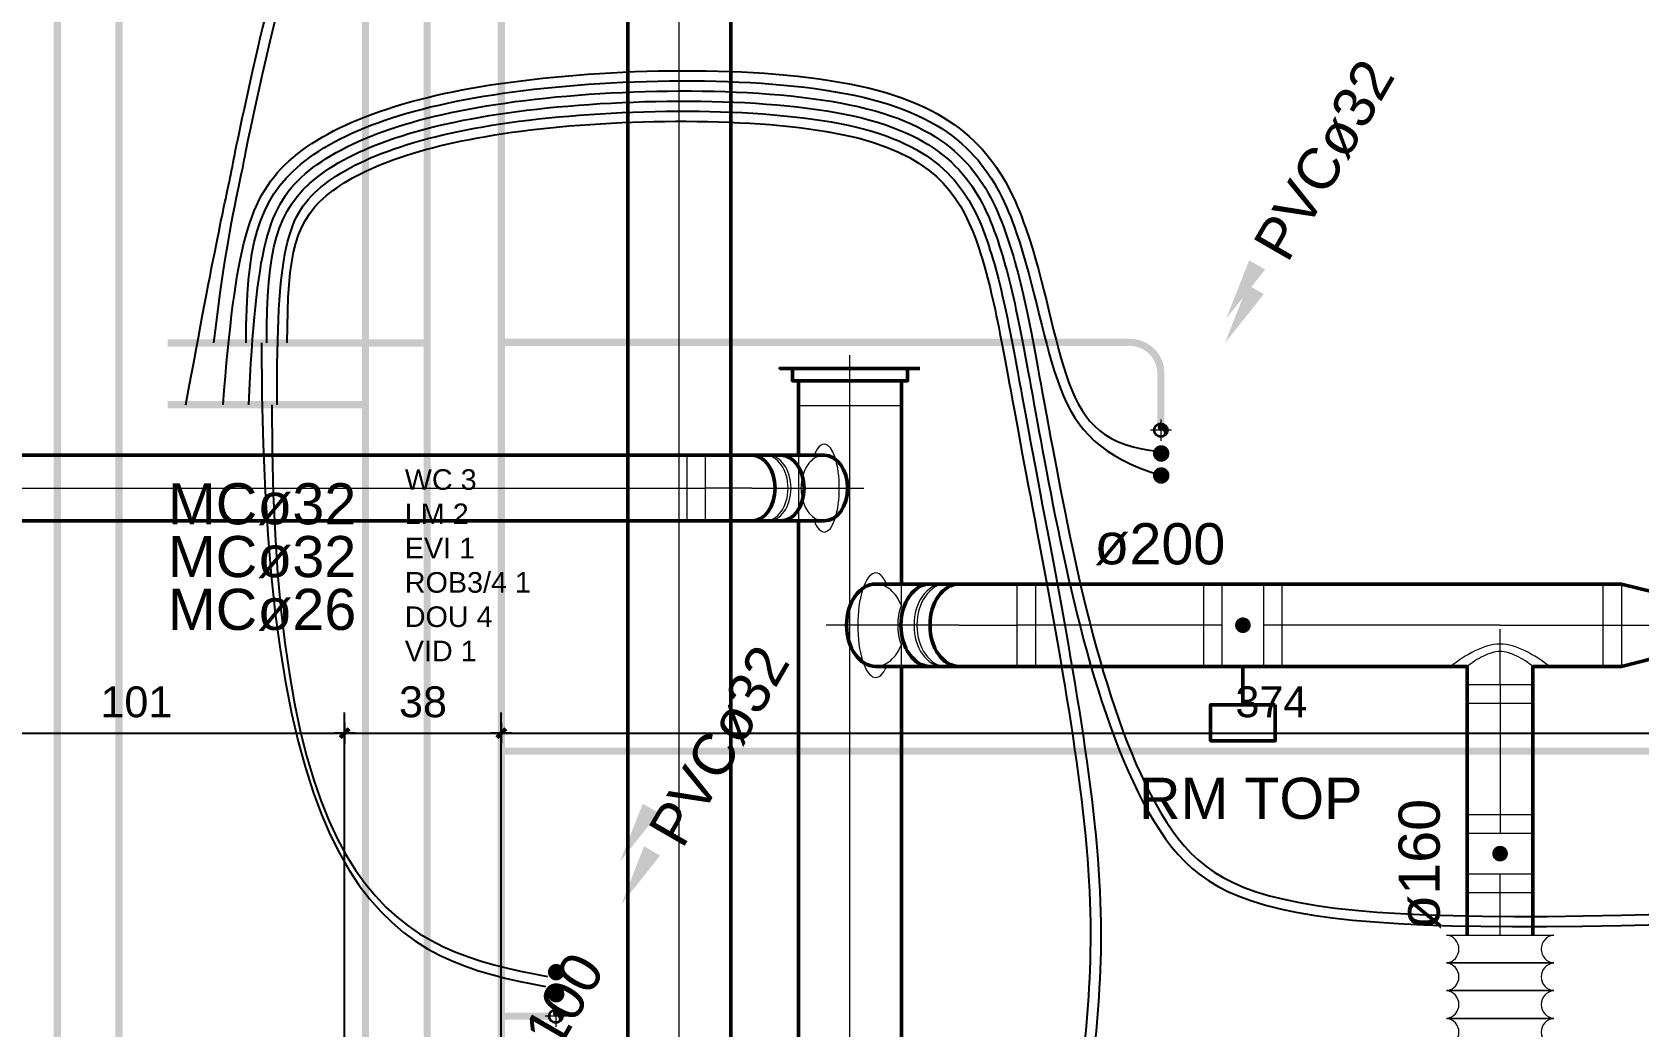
# Model space of a CAD drawing. Header units: metres. Extents: x -101133.8 to -101066.7, y -24899.3 to -24824.7.
# Drawn here: x -101107.356 to -101103.45, y -24841.723 to -24839.306 of the extents above; entities that cross this region are included whole.
import ezdxf

# ---------------------------------------------------------------- set-up
doc = ezdxf.new("R2010")
doc.units = ezdxf.units.M
doc.header["$LTSCALE"] = 0.2
doc.header["$PDSIZE"] = -5
doc.linetypes.add('AXES', pattern=[50.8, 31.75, -6.35, 6.35, -6.35])
doc.linetypes.add('CACHE', pattern=[9.525, 6.35, -3.175])
for name, color, linetype in [('CMT-CONDENSATS', 6, 'AXES'), ('CMT-COTATION DIVERS', 1, 'Continuous'), ('CMT-CVC-CONDENSATS', 6, 'Continuous'), ('CMT-CVC-CTA1-REPRISE', 11, 'Continuous'), ('CMT-CVC-CTA1-SOUFFLAGE', 4, 'Continuous'), ('CMT-PLB-EC-U', 1, 'Continuous'), ('CMT-PLB-EF-U', 140, 'Continuous'), ('CMT-PLB-EV-SOUS DALLAGE', 1, 'Continuous'), ('CMT-PLB-REC-U', 30, 'Continuous'), ('CMT-VRV1', 5, 'Continuous')]:
    doc.layers.add(name, color=color, linetype=linetype)
doc.styles.add('Arial', font='arial.ttf')
doc.styles.get("Standard").update_dxf_attribs({"font": 'arial.ttf'})
doc.dimstyles.get("Standard").update_dxf_attribs({"dimtxt": 0.18, "dimasz": 0.18, "dimexe": 0.18, "dimexo": 0.0625, "dimgap": 0.09, "dimtad": 0, "dimtih": 1, "dimtoh": 1, "dimdec": 4, "dimzin": 0, "dimdsep": 46, "dimtxsty": 'Standard', "dimcen": 0.09, "dimadec": 0, "dimazin": 0, "dimtfac": 1, "dimtdec": 4, "dimtofl": 0, "dimtmove": 0, "dimatfit": 3, "dimfxl": 1, "dimtolj": 1, "dimtzin": 0, "dimarcsym": 0})

# ---------------------------------------------------------------- blocks, each defined once
blk = doc.blocks.new('COT-45')
at = {"color": 0}
for p, q in [((-1, 0), (1, 0)), ((0, -1), (0, 1))]:
    blk.add_line(p, q, dxfattribs=at)
at = {"color": 0, "const_width": 0.4}
blk.add_lwpolyline([(-0.44, -0.44), (0.44, 0.44)], dxfattribs=at)
blk = doc.blocks.new('*D97')
at = {"layer": 'CMT-COTATION DIVERS', "color": 0, "lineweight": -2}
for p, q in [((-101107.6094, -24842.689), (-101107.6094, -24840.9595)), ((-101106.5967, -24842.689), (-101106.5967, -24840.9595)), ((-101107.5844, -24841.0095), (-101106.6217, -24841.0095))]:
    blk.add_line(p, q, dxfattribs=at)
at = {"layer": 'Defpoints', "color": 0, "lineweight": 15}
for p in [(-101106.5967, -24841.0095), (-101107.6094, -24842.719), (-101106.5967, -24842.719)]:
    blk.add_point(p, dxfattribs=at)
at = {"layer": 'CMT-COTATION DIVERS', "color": 0, "lineweight": -2, "xscale": 0.025, "yscale": 0.025, "zscale": 0.025, "rotation": 180}
blk.add_blockref('COT-45', (-101107.6094, -24841.0095), dxfattribs=at)
at = {"layer": 'CMT-COTATION DIVERS', "color": 0, "lineweight": -2, "xscale": 0.025, "yscale": 0.025, "zscale": 0.025}
blk.add_blockref('COT-45', (-101106.5967, -24841.0095), dxfattribs=at)
at = {"layer": 'CMT-COTATION DIVERS', "color": 0, "lineweight": 15, "insert": (-101107.1031, -24840.9338), "char_height": 0.075, "attachment_point": 5}
blk.add_mtext('\\A1;101', dxfattribs=at)
blk = doc.blocks.new('*D98')
at = {"layer": 'CMT-COTATION DIVERS', "color": 0, "lineweight": -2}
for p, q in [((-101106.5967, -24842.689), (-101106.5967, -24840.9595)), ((-101106.216, -24842.689), (-101106.216, -24840.9595)), ((-101106.5717, -24841.0095), (-101106.241, -24841.0095))]:
    blk.add_line(p, q, dxfattribs=at)
at = {"layer": 'Defpoints', "color": 0, "lineweight": 15}
for p in [(-101106.216, -24841.0095), (-101106.5967, -24842.719), (-101106.216, -24842.719)]:
    blk.add_point(p, dxfattribs=at)
at = {"layer": 'CMT-COTATION DIVERS', "color": 0, "lineweight": -2, "xscale": 0.025, "yscale": 0.025, "zscale": 0.025, "rotation": 180}
blk.add_blockref('COT-45', (-101106.5967, -24841.0095), dxfattribs=at)
at = {"layer": 'CMT-COTATION DIVERS', "color": 0, "lineweight": -2, "xscale": 0.025, "yscale": 0.025, "zscale": 0.025}
blk.add_blockref('COT-45', (-101106.216, -24841.0095), dxfattribs=at)
at = {"layer": 'CMT-COTATION DIVERS', "color": 0, "lineweight": 15, "insert": (-101106.4063, -24840.9337), "char_height": 0.075, "attachment_point": 5}
blk.add_mtext('\\A1;38', dxfattribs=at)
blk = doc.blocks.new('*D99')
at = {"layer": 'CMT-COTATION DIVERS', "color": 0, "lineweight": -2}
for p, q in [((-101106.216, -24842.689), (-101106.216, -24840.9595)), ((-101102.4716, -24841.7502), (-101102.4716, -24840.9595)), ((-101106.191, -24841.0095), (-101102.4966, -24841.0095))]:
    blk.add_line(p, q, dxfattribs=at)
at = {"layer": 'Defpoints', "color": 0, "lineweight": 15}
for p in [(-101102.4716, -24841.0095), (-101102.4716, -24841.7802), (-101106.216, -24842.719)]:
    blk.add_point(p, dxfattribs=at)
at = {"layer": 'CMT-COTATION DIVERS', "color": 0, "lineweight": -2, "xscale": 0.025, "yscale": 0.025, "zscale": 0.025, "rotation": 180}
blk.add_blockref('COT-45', (-101106.216, -24841.0095), dxfattribs=at)
at = {"layer": 'CMT-COTATION DIVERS', "color": 0, "lineweight": -2, "xscale": 0.025, "yscale": 0.025, "zscale": 0.025}
blk.add_blockref('COT-45', (-101102.4716, -24841.0095), dxfattribs=at)
at = {"layer": 'CMT-COTATION DIVERS', "color": 0, "lineweight": 15, "insert": (-101104.3438, -24840.9337), "char_height": 0.075, "attachment_point": 5}
blk.add_mtext('\\A1;374', dxfattribs=at)

msp = doc.modelspace()

# ---------------------------------------------------------------- linework, layer by layer
at = {"layer": 'CMT-CONDENSATS', "const_width": 0.0175}
for points in [[(-101106.216, -24842.669), (-101106.216, -24838.6607)], [(-101106.216, -24841.6974), (-101106.1001, -24841.6974)]]:
    msp.add_lwpolyline(points, dxfattribs=at)
at = {"layer": 'CMT-CONDENSATS', "lineweight": 20, "const_width": 0.0175}
for points in [[(-101104.6875, -24840.0597), (-101106.216, -24840.0597)], [(-101104.6125, -24840.273), (-101104.6125, -24840.1347)], [(-101102.807, -24841.053), (-101106.216, -24841.053)]]:
    msp.add_lwpolyline(points, dxfattribs=at)
msp.add_lwpolyline([(-101104.6125, -24840.1347, 0.414214), (-101104.6875, -24840.0597)], format="xyb", dxfattribs=at)
at = {"layer": 'CMT-CVC-CONDENSATS', "color": 8, "linetype": 'AXES', "lineweight": 20}
for p, q in [((-101104.5869, -24840.273), (-101104.6381, -24840.273)), ((-101104.6125, -24840.2474), (-101104.6125, -24840.2986)), ((-101106.0833, -24841.6716), (-101106.0833, -24841.7228)), ((-101106.0577, -24841.6972), (-101106.1089, -24841.6972))]:
    msp.add_line(p, q, dxfattribs=at)
at = {"layer": 'CMT-CVC-CONDENSATS', "linetype": 'Continuous', "lineweight": 20}
for points in [[(-101104.6034, -24840.2612, 0, 0, 0), (-101104.4534, -24840.0013, 0, 0.045, 0), (-101104.3784, -24839.8714, 0.045, 0.045, 0)], [(-101106.0742, -24841.6853, 0, 0, 0), (-101105.9242, -24841.4255, 0, 0.045, 0), (-101105.8492, -24841.2956, 0.045, 0.045, 0)]]:
    msp.add_lwpolyline(points, format="xyseb", dxfattribs=at)
at = {"layer": 'CMT-CVC-CONDENSATS', "color": 8, "linetype": 'Continuous', "lineweight": 20}
for points in [[(-101104.6125, -24840.2596, 0.00192, 0.00192, -0.414214), (-101104.5991, -24840.273, 0.00192, 0, -0.394163), (-101104.6125, -24840.2874, 0, 0.00192, 1.001955), (-101104.6125, -24840.272, 0, 0, 0), (-101104.6125, -24840.2694, 0.0072, 0.0072, -1), (-101104.6125, -24840.2622, 0, 0, 0), (-101104.6161, -24840.2658, 0, 0, 0), (-101104.6125, -24840.2658, 0.0106, 0.0106, -0.414214), (-101104.6053, -24840.273, 0, 0, 0), (-101104.6058, -24840.2694, 0.0096, 0, -0.468375), (-101104.6077, -24840.286, 0, 0, 0)], [(-101106.0833, -24841.6837, 0.00192, 0.00192, -0.414214), (-101106.0699, -24841.6972, 0.00192, 0, -0.394163), (-101106.0833, -24841.7116, 0, 0.00192, 1.001955), (-101106.0833, -24841.6962, 0, 0, 0), (-101106.0833, -24841.6936, 0.0072, 0.0072, -1), (-101106.0833, -24841.6864, 0, 0, 0), (-101106.0869, -24841.69, 0, 0, 0), (-101106.0833, -24841.69, 0.0106, 0.0106, -0.414214), (-101106.0761, -24841.6972, 0, 0, 0), (-101106.0766, -24841.6936, 0.0096, 0, -0.468375), (-101106.0785, -24841.7102, 0, 0, 0)]]:
    msp.add_lwpolyline(points, format="xyseb", dxfattribs=at)
at = {"layer": 'CMT-CVC-CONDENSATS', "lineweight": 35}
for centre in [(-101104.6125, -24840.273), (-101106.0833, -24841.6972)]:
    msp.add_circle(centre, 0.016, dxfattribs=at)
at = {"layer": 'CMT-CVC-CTA1-REPRISE', "color": 8, "linetype": 'AXES', "lineweight": 20}
for p, q in [((-101105.3683, -24840.4137), (-101105.3683, -24840.0904)), ((-101109.6274, -24840.4137), (-101105.7202, -24840.4137)), ((-101105.6071, -24840.4137), (-101105.7202, -24840.4137)), ((-101105.6071, -24840.4137), (-101105.5364, -24840.4137)), ((-101105.5364, -24840.4137), (-101105.3348, -24840.4137)), ((-101105.3683, -24840.747), (-101105.3683, -24840.4137)), ((-101105.1738, -24840.747), (-101105.4258, -24840.747)), ((-101105.3683, -24843.8694), (-101105.3683, -24840.747)), ((-101105.103, -24840.747), (-101105.1738, -24840.747)), ((-101105.103, -24840.747), (-101104.9616, -24840.747)), ((-101104.4631, -24840.747), (-101104.9616, -24840.747)), ((-101103.7879, -24840.747), (-101104.3631, -24840.747)), ((-101103.7879, -24840.747), (-101103.4931, -24840.747)), ((-101103.4931, -24840.747), (-101103.4131, -24840.747)), ((-101103.7879, -24840.892), (-101103.7879, -24840.757)), ((-101103.7879, -24840.892), (-101103.7879, -24841.2523)), ((-101103.7879, -24841.5003), (-101103.7879, -24841.3523))]:
    msp.add_line(p, q, dxfattribs=at)
at = {"layer": 'CMT-CVC-CTA1-REPRISE', "lineweight": 50}
for p, q in [((-101105.4933, -24840.3337), (-101105.4933, -24840.1529)), ((-101105.2433, -24840.4137), (-101105.2433, -24840.1529)), ((-101109.6274, -24840.3337), (-101105.7202, -24840.3337)), ((-101105.6071, -24840.3337), (-101105.7202, -24840.3337)), ((-101105.6071, -24840.3337), (-101105.5364, -24840.3337)), ((-101105.4308, -24840.3337), (-101105.5364, -24840.3337)), ((-101105.2433, -24840.647), (-101105.2433, -24840.4137)), ((-101109.6274, -24840.4937), (-101105.7202, -24840.4937)), ((-101105.6071, -24840.4937), (-101105.7202, -24840.4937)), ((-101105.6071, -24840.4937), (-101105.5364, -24840.4937)), ((-101105.4308, -24840.4937), (-101105.5364, -24840.4937)), ((-101105.4933, -24840.747), (-101105.4933, -24840.4937)), ((-101105.3058, -24840.647), (-101105.1738, -24840.647)), ((-101105.103, -24840.647), (-101105.1738, -24840.647)), ((-101105.103, -24840.647), (-101104.9616, -24840.647)), ((-101104.4631, -24840.647), (-101104.9616, -24840.647)), ((-101103.7879, -24840.647), (-101104.3631, -24840.647)), ((-101103.7879, -24840.647), (-101103.4931, -24840.647)), ((-101103.4931, -24840.647), (-101103.4131, -24840.667)), ((-101105.4933, -24843.8694), (-101105.4933, -24840.747)), ((-101103.4931, -24840.847), (-101103.4131, -24840.827)), ((-101105.3058, -24840.847), (-101105.1738, -24840.847)), ((-101105.2433, -24843.8694), (-101105.2433, -24840.847)), ((-101105.103, -24840.847), (-101105.1738, -24840.847)), ((-101105.103, -24840.847), (-101104.9616, -24840.847)), ((-101104.4631, -24840.847), (-101104.9616, -24840.847)), ((-101103.8679, -24840.847), (-101104.3631, -24840.847)), ((-101103.8679, -24840.892), (-101103.8679, -24840.847)), ((-101103.7079, -24840.847), (-101103.4931, -24840.847)), ((-101103.7079, -24840.892), (-101103.7079, -24840.847)), ((-101103.8679, -24840.892), (-101103.8679, -24841.2523)), ((-101103.7079, -24840.892), (-101103.7079, -24841.2523)), ((-101103.8679, -24841.5003), (-101103.8679, -24841.3523)), ((-101103.7079, -24841.5003), (-101103.7079, -24841.3523))]:
    msp.add_line(p, q, dxfattribs=at)
at = {"layer": 'CMT-CVC-CTA1-REPRISE', "color": 8, "linetype": 'CACHE', "lineweight": 20}
for p, q in [((-101105.4933, -24840.2129), (-101105.2433, -24840.2129)), ((-101105.7652, -24840.3337), (-101105.7652, -24840.4937)), ((-101105.4933, -24840.3337), (-101105.4933, -24840.4937)), ((-101105.2433, -24840.7002), (-101105.2433, -24840.647)), ((-101104.9166, -24840.847), (-101104.9166, -24840.647)), ((-101104.5081, -24840.847), (-101104.5081, -24840.647)), ((-101104.3181, -24840.647), (-101104.3181, -24840.847)), ((-101103.5381, -24840.647), (-101103.5381, -24840.847)), ((-101105.2433, -24840.847), (-101105.2433, -24840.7938)), ((-101103.7079, -24840.937), (-101103.8679, -24840.937)), ((-101103.8679, -24841.2073), (-101103.7079, -24841.2073)), ((-101103.7079, -24841.3973), (-101103.8679, -24841.3973))]:
    msp.add_line(p, q, dxfattribs=at)
at = {"layer": 'CMT-CVC-CTA1-REPRISE', "color": 8, "linetype": 'Continuous', "lineweight": 20}
for p, q in [((-101105.7202, -24840.3337), (-101105.7202, -24840.4937)), ((-101104.9616, -24840.847), (-101104.9616, -24840.647)), ((-101103.4931, -24840.647), (-101103.4931, -24840.847)), ((-101103.7079, -24840.892), (-101103.8679, -24840.892))]:
    msp.add_line(p, q, dxfattribs=at)
at = {"layer": 'CMT-CVC-CTA1-REPRISE', "color": 7, "lineweight": 50}
for p, q in [((-101104.3631, -24840.647), (-101104.4631, -24840.647)), ((-101104.3631, -24840.847), (-101104.4631, -24840.847)), ((-101103.8679, -24841.3523), (-101103.8679, -24841.2523)), ((-101103.7079, -24841.3523), (-101103.7079, -24841.2523))]:
    msp.add_line(p, q, dxfattribs=at)
at = {"layer": 'CMT-CVC-CTA1-REPRISE', "color": 8, "lineweight": 20}
for p, q in [((-101104.4631, -24840.847), (-101104.4631, -24840.647)), ((-101104.3631, -24840.647), (-101104.3631, -24840.847)), ((-101103.8679, -24841.2523), (-101103.7079, -24841.2523)), ((-101103.7079, -24841.3523), (-101103.8679, -24841.3523))]:
    msp.add_line(p, q, dxfattribs=at)
at = {"layer": 'CMT-CVC-CTA1-REPRISE', "lineweight": 50}
msp.add_lwpolyline([(-101105.1983, -24840.1229), (-101105.2283, -24840.1229), (-101105.2283, -24840.1529), (-101105.5083, -24840.1529), (-101105.5083, -24840.1229), (-101105.5383, -24840.1229), (-101105.2283, -24840.1229)], dxfattribs=at)
at = {"layer": 'CMT-CVC-CTA1-REPRISE', "color": 7, "lineweight": 35}
for points in [[(-101104.4803, -24840.8142, 0, 0, 0), (-101104.4064, -24840.7403, 0.019, 0.019, 1), (-101104.4198, -24840.7537, 0.019, 0.019, 1), (-101104.4064, -24840.7403, 0, 0, 0), (-101104.3459, -24840.6798, 0, 0, 0)], [(-101103.8551, -24841.2351, 0, 0, 0), (-101103.7812, -24841.309, 0.019, 0.019, 1), (-101103.7946, -24841.2955, 0.019, 0.019, 1), (-101103.7812, -24841.309, 0, 0, 0), (-101103.7207, -24841.3694, 0, 0, 0)]]:
    msp.add_lwpolyline(points, format="xyseb", dxfattribs=at)
at = {"layer": 'CMT-CVC-CTA1-REPRISE', "color": 8, "linetype": 'Continuous', "lineweight": 20}
for points in [[(-101103.6575, -24841.5677), (-101103.9183, -24841.5677, 0.901094), (-101103.9183, -24841.5003), (-101103.6575, -24841.5003, 0.901094), (-101103.6575, -24841.5677), (-101103.6575, -24841.5677)], [(-101103.6575, -24841.6352), (-101103.9183, -24841.6352, 0.901094), (-101103.9183, -24841.5677), (-101103.6575, -24841.5677, 0.901094), (-101103.6575, -24841.6352), (-101103.6575, -24841.6352)], [(-101103.6575, -24841.7026), (-101103.9183, -24841.7026, 0.901094), (-101103.9183, -24841.6352), (-101103.6575, -24841.6352, 0.901094), (-101103.6575, -24841.7026), (-101103.6575, -24841.7026)], [(-101103.6575, -24841.77), (-101103.9183, -24841.77, 0.901094), (-101103.9183, -24841.7026), (-101103.6575, -24841.7026, 0.901094), (-101103.6575, -24841.77), (-101103.6575, -24841.77)]]:
    msp.add_lwpolyline(points, format="xyb", dxfattribs=at)
for centre, major_axis, start_param, end_param in [((-101105.4308, -24840.4137), (0, 0.107), 2.415333, 7.009445), ((-101105.3058, -24840.747), (0, -0.127), 2.477379, 6.947399)]:
    msp.add_ellipse(centre, major_axis=major_axis, ratio=0.34202, start_param=start_param, end_param=end_param, dxfattribs=at)
at = {"layer": 'CMT-CVC-CTA1-REPRISE', "lineweight": 50}
for centre, major_axis in [((-101105.6071, -24840.4137), (0, 0.08)), ((-101105.5364, -24840.4137), (0, 0.08)), ((-101105.4308, -24840.4137), (0, 0.08)), ((-101105.3058, -24840.747), (0, -0.1)), ((-101105.1738, -24840.747), (0, -0.1)), ((-101105.103, -24840.747), (0, -0.1))]:
    msp.add_ellipse(centre, major_axis=major_axis, ratio=0.707107, start_param=3.141593, end_param=6.283185, dxfattribs=at)
at = {"layer": 'CMT-CVC-CTA1-REPRISE', "color": 8, "linetype": 'CACHE', "lineweight": 20}
for centre, major_axis, start_param, end_param in [((-101105.5753, -24840.4137), (0, 0.08), 3.141593, 6.283185), ((-101105.5682, -24840.4137), (0, 0.08), 3.141593, 6.283185), ((-101105.4308, -24840.4137), (0, 0.08), 0, 3.141593), ((-101105.3058, -24840.747), (0, -0.1), 2.057491, 3.141593), ((-101105.1419, -24840.747), (0, -0.1), 3.141593, 6.283185), ((-101105.1349, -24840.747), (0, -0.1), 3.141593, 6.283185), ((-101105.3058, -24840.747), (0, -0.1), 0, 1.084101)]:
    msp.add_ellipse(centre, major_axis=major_axis, ratio=0.707107, start_param=start_param, end_param=end_param, dxfattribs=at)
at = {"layer": 'CMT-CVC-CTA1-REPRISE', "color": 8, "linetype": 'CACHE', "lineweight": 20, "extrusion": (0, 0, -1)}
msp.add_ellipse((-101105.1808, -24840.747), major_axis=(0, -0.1), ratio=0.707107, start_param=1.084101, end_param=2.057491, dxfattribs=at)
at = {"layer": 'CMT-CVC-CTA1-REPRISE', "color": 8, "linetype": 'Continuous', "lineweight": 20}
for points in [[(-101103.6679, -24840.847), (-101103.684, -24840.8345), (-101103.7279, -24840.8052), (-101103.7879, -24840.787), (-101103.8479, -24840.8052), (-101103.8918, -24840.8345), (-101103.9079, -24840.847)], [(-101103.7079, -24840.847), (-101103.7186, -24840.8387), (-101103.7479, -24840.8191), (-101103.7879, -24840.807), (-101103.8279, -24840.8191), (-101103.8572, -24840.8387), (-101103.8679, -24840.847)]]:
    msp.add_open_spline(points, degree=3, dxfattribs=at)
at = {"layer": 'CMT-CVC-CTA1-SOUFFLAGE', "lineweight": 50}
for p, q in [((-101105.9083, -24844.3435), (-101105.9083, -24838.615)), ((-101105.6583, -24844.3435), (-101105.6583, -24838.715))]:
    msp.add_line(p, q, dxfattribs=at)
at = {"layer": 'CMT-CVC-CTA1-SOUFFLAGE', "color": 8, "linetype": 'AXES', "lineweight": 20}
msp.add_line((-101105.7833, -24844.3435), (-101105.7833, -24838.615), dxfattribs=at)
at = {"layer": 'CMT-CVC-CTA1-SOUFFLAGE', "color": 7, "lineweight": 50}
msp.add_line((-101104.4131, -24840.847), (-101104.4131, -24840.9405), dxfattribs=at)
msp.add_lwpolyline([(-101104.3346, -24840.9405), (-101104.4916, -24840.9405), (-101104.4916, -24841.0279), (-101104.3346, -24841.0279)], close=True, dxfattribs=at)
at = {"layer": 'CMT-PLB-EC-U', "const_width": 0.0175}
msp.add_lwpolyline([(-101107.2954, -24847.1225), (-101107.2954, -24835.3837)], dxfattribs=at)
at = {"layer": 'CMT-PLB-EF-U', "const_width": 0.0175}
msp.add_lwpolyline([(-101107.1454, -24846.9725), (-101107.1454, -24835.5337)], dxfattribs=at)
at = {"layer": 'CMT-VRV1', "const_width": 0.0175}
for points in [[(-101106.546, -24851.9039), (-101106.546, -24835.6891)], [(-101106.396, -24852.0539), (-101106.396, -24835.8391)], [(-101107.027, -24840.061), (-101106.396, -24840.061)], [(-101107.027, -24840.211), (-101106.546, -24840.211)]]:
    msp.add_lwpolyline(points, dxfattribs=at)
at = {"layer": 'CMT-VRV1', "linetype": 'Continuous', "lineweight": 20}
for points in [[(-101104.6067, -24840.3209, 0, 0, 0), (-101104.4567, -24840.0611, 0, 0.045, 0), (-101104.3817, -24839.9312, 0.045, 0.045, 0)], [(-101104.6067, -24840.3745, 0, 0, 0), (-101104.4567, -24840.1147, 0.045, 0, 0), (-101104.3817, -24839.9848, 0, 0, 0)], [(-101106.0775, -24841.5816, 0, 0, 0), (-101105.9275, -24841.3218, 0, 0.045, 0), (-101105.8525, -24841.1919, 0.045, 0.045, 0)], [(-101106.0775, -24841.6352, 0, 0, 0), (-101105.9275, -24841.3754, 0.045, 0, 0), (-101105.8525, -24841.2455, 0, 0, 0)]]:
    msp.add_lwpolyline(points, format="xyseb", dxfattribs=at)
at = {"layer": 'CMT-VRV1', "const_width": 0.02}
for points in [[(-101104.6217, -24840.3296, 1), (-101104.6017, -24840.3296, 1)], [(-101104.6217, -24840.3831, 1), (-101104.6017, -24840.3831, 1)], [(-101106.0925, -24841.5903, 1), (-101106.0725, -24841.5903, 1)], [(-101106.0925, -24841.6439, 1), (-101106.0725, -24841.6439, 1)]]:
    msp.add_lwpolyline(points, format="xyb", close=True, dxfattribs=at)
at = {"layer": 'CMT-VRV1', "linetype": 'Continuous'}
for points in [[(-101106.9826, -24840.211), (-101106.9111, -24839.82), (-101106.8613, -24839.6054), (-101106.8613, -24839.5687), (-101106.6631, -24838.7211), (-101106.1272, -24838.4985)], [(-101106.9147, -24840.061), (-101106.8861, -24839.8228), (-101106.8363, -24839.6083), (-101106.8363, -24839.5715), (-101106.6416, -24838.7393), (-101106.1176, -24838.5215)], [(-101106.8924, -24840.211), (-101106.8611, -24839.8257), (-101106.8044, -24839.5812), (-101106.2261, -24839.3882), (-101105.1367, -24839.3882), (-101104.9152, -24839.7739), (-101104.8519, -24840.2005), (-101104.7468, -24840.3129), (-101104.6181, -24840.3238)], [(-101106.8361, -24840.061), (-101106.8361, -24839.8286), (-101106.7832, -24839.6005), (-101106.222, -24839.4132), (-101105.1512, -24839.4132), (-101104.9392, -24839.7822), (-101104.8755, -24840.2119), (-101104.7585, -24840.337), (-101104.6117, -24840.3831)], [(-101106.8299, -24840.211), (-101106.8111, -24839.8314), (-101106.762, -24839.6198), (-101106.218, -24839.4382), (-101105.1656, -24839.4382), (-101104.9633, -24839.7906), (-101104.9009, -24840.2108), (-101104.6613, -24841.402), (-101104.2492, -24841.493), (-101102.8013, -24841.4271)], [(-101106.7861, -24840.061), (-101106.7861, -24839.8343), (-101106.7408, -24839.6391), (-101106.2139, -24839.4632), (-101105.1801, -24839.4632), (-101104.9873, -24839.7989), (-101104.9256, -24840.2151), (-101104.6825, -24841.4229), (-101104.2514, -24841.5182), (-101102.8002, -24841.4521)], [(-101106.7611, -24840.211), (-101106.7611, -24839.8372), (-101106.7196, -24839.6584), (-101106.2099, -24839.4882), (-101105.1946, -24839.4882), (-101105.0113, -24839.8073), (-101104.9502, -24840.2194), (-101104.7082, -24841.4223), (-101104.8126, -24841.9784), (-101104.8636, -24842.79), (-101104.7734, -24843.0294), (-101104.6384, -24843.0449)], [(-101106.7361, -24840.061), (-101106.7361, -24839.84), (-101106.6984, -24839.6776), (-101106.2058, -24839.5132), (-101105.209, -24839.5132), (-101105.0354, -24839.8156), (-101104.9748, -24840.2237), (-101104.7336, -24841.4224), (-101104.8375, -24841.9753), (-101104.8889, -24842.7937), (-101104.7914, -24843.0524), (-101104.6412, -24843.0697)], [(-101106.799, -24840.061), (-101106.799, -24841.4585), (-101106.4605, -24841.5594), (-101106.1081, -24841.6251)], [(-101106.774, -24840.211), (-101106.774, -24841.4399), (-101106.4546, -24841.5351), (-101106.1035, -24841.6005)]]:
    msp.add_open_spline(points, degree=3, dxfattribs=at)

# ---------------------------------------------------------------- texts
at = {"layer": 'CMT-CVC-CONDENSATS', "linetype": 'Continuous', "lineweight": 20, "char_height": 0.1, "attachment_point": 4, "rotation": 60, "style": 'Arial'}
for insert in [(-101104.347, -24839.8447), (-101105.8178, -24841.2688)]:
    msp.add_mtext('PVCø32', dxfattribs=dict(at, insert=insert))
at = {"layer": 'CMT-CVC-CTA1-REPRISE', "lineweight": 50, "insert": (-101104.7742, -24840.5504), "char_height": 0.1, "attachment_point": 4, "style": 'Arial'}
msp.add_mtext('ø200', dxfattribs=at)
at = {"layer": 'CMT-CVC-CTA1-REPRISE', "lineweight": 50, "insert": (-101103.9832, -24841.4875), "char_height": 0.1, "attachment_point": 4, "rotation": 90, "style": 'Arial'}
msp.add_mtext('ø160', dxfattribs=at)
at = {"layer": 'CMT-CVC-CTA1-SOUFFLAGE', "color": 7, "lineweight": 50, "insert": (-101104.6657, -24841.1684), "char_height": 0.1, "attachment_point": 4, "style": 'Arial'}
msp.add_mtext('RM TOP', dxfattribs=at)
at = {"layer": 'CMT-PLB-EC-U', "insert": (-101107.0264, -24840.5815), "char_height": 0.1, "attachment_point": 4, "style": 'Arial'}
msp.add_mtext('MCø32', dxfattribs=at)
at = {"layer": 'CMT-PLB-EF-U', "attachment_point": 4, "style": 'Arial'}
for s, insert, char_height in [('MCø32', (-101107.0264, -24840.4532), 0.1), ('WC 3\\PLM 2\\PEVI 1\\PROB3/4 1\\PDOU 4\\PVID 1 ', (-101106.4505, -24840.6013), 0.05)]:
    msp.add_mtext(s, dxfattribs=dict(at, insert=insert, char_height=char_height))
at = {"layer": 'CMT-PLB-EV-SOUS DALLAGE', "linetype": 'Continuous', "lineweight": 20, "insert": (-101106.3068, -24842.0829), "char_height": 0.1, "attachment_point": 4, "rotation": 60, "style": 'Arial'}
msp.add_mtext('PVCø100', dxfattribs=at)
at = {"layer": 'CMT-PLB-REC-U', "insert": (-101107.0264, -24840.7098), "char_height": 0.1, "attachment_point": 4, "style": 'Arial'}
msp.add_mtext('MCø26', dxfattribs=at)

# ---------------------------------------------------------------- dimensions: what is measured, and where the dimension line sits
at = {"layer": 'CMT-COTATION DIVERS', "lineweight": 15}
for base, p1, p2, picture, middle in [((-101106.5967, -24841.0095), (-101107.6094, -24842.719), (-101106.5967, -24842.719), '*D97', (-101107.1031, -24840.9338)), ((-101106.216, -24841.0095), (-101106.5967, -24842.719), (-101106.216, -24842.719), '*D98', (-101106.4063, -24840.9337)), ((-101102.4716, -24841.0095), (-101106.216, -24842.719), (-101102.4716, -24841.7802), '*D99', (-101104.3438, -24840.9337))]:
    dim = msp.add_linear_dim(base=base, p1=p1, p2=p2, dimstyle='Standard', override={"dimscale": 0.05, "dimtxt": 1.5, "dimasz": 0.5, "dimexe": 1, "dimexo": 0.6, "dimgap": 0.75, "dimtad": 1, "dimtih": 0, "dimtoh": 0, "dimdec": 0, "dimlfac": 100, "dimblk": 'COT-45', "dimcen": 0, "dimadec": 2, "dimazin": 2, "dimtdec": 2, "dimtix": 1, "dimtmove": 1, "dimfrac": 1}, dxfattribs=at)
    dim.commit()
    dim.dimension.update_dxf_attribs({"geometry": picture, "text_midpoint": middle})

doc.saveas('drawing.dxf')
